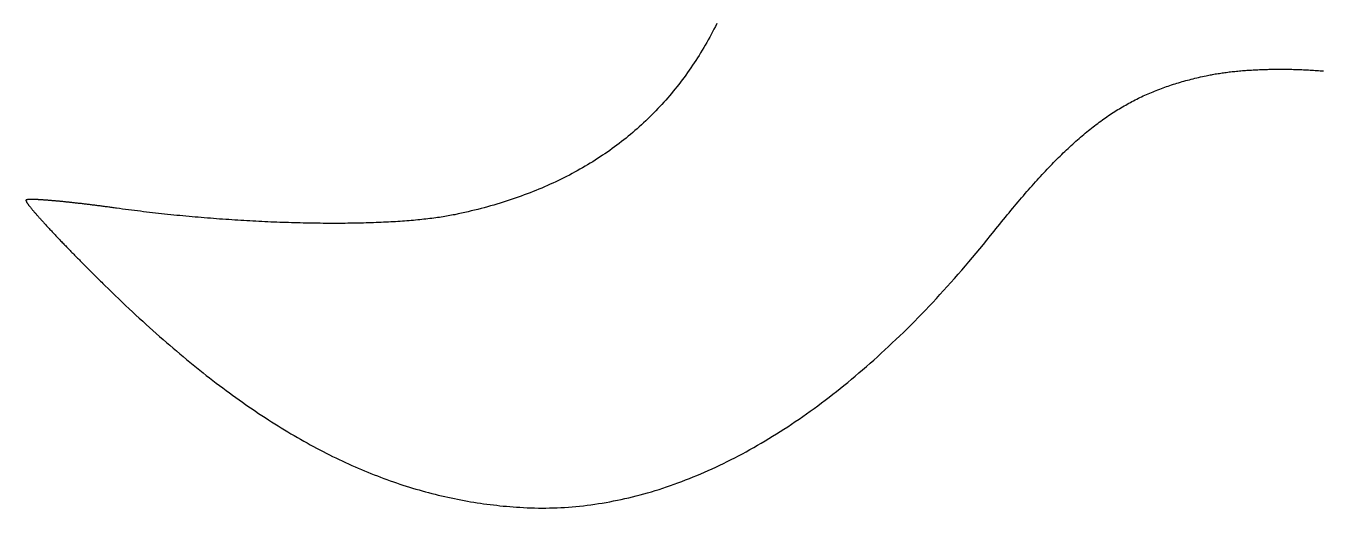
# Model space of a CAD drawing. Extents: x 0 to 527, y 0 to 420.
# Drawn here: x 59.32 to 65.88, y 29.75 to 32.19 of the extents above; entities that cross this region are included whole.
import ezdxf

# ---------------------------------------------------------------- set-up
doc = ezdxf.new("R2010")
doc.units = 0
doc.layers.get('0').update_dxf_attribs({"linetype": 'CONTINUOUS'})
doc.layers.add('LAYER_1', color=7, linetype='CONTINUOUS')

# ---------------------------------------------------------------- blocks, each defined once
blk = doc.blocks.new('LOGO')
at = {"layer": 'LAYER_1', "color": 5}
for points in [[(51.7285, 131.885, 0), (51.6534, 131.735, 0), (51.5774, 131.586, 0), (51.5005, 131.439, 0), (51.4225, 131.292, 0), (51.3436, 131.147, 0), (51.2637, 131.002, 0), (51.1829, 130.859, 0), (51.1011, 130.716, 0), (51.0183, 130.575, 0), (50.9346, 130.434, 0), (50.8499, 130.295, 0), (50.7642, 130.157, 0), (50.6776, 130.019, 0), (50.59, 129.883, 0), (50.5014, 129.748, 0), (50.4119, 129.613, 0), (50.3214, 129.48, 0), (50.2299, 129.348, 0), (50.1375, 129.216, 0), (50.0441, 129.086, 0), (49.9497, 128.957, 0), (49.8544, 128.829, 0), (49.7581, 128.702, 0), (49.6608, 128.576, 0), (49.5625, 128.451, 0), (49.4633, 128.326, 0), (49.3631, 128.203, 0), (49.262, 128.081, 0), (49.1598, 127.96, 0), (49.0567, 127.84, 0), (48.9527, 127.721, 0), (48.8476, 127.603, 0), (48.7416, 127.486, 0), (48.6346, 127.37, 0), (48.5267, 127.255, 0), (48.4178, 127.142, 0), (48.3079, 127.029, 0), (48.197, 126.917, 0), (48.0851, 126.806, 0), (47.9723, 126.696, 0), (47.8585, 126.587, 0), (47.7438, 126.479, 0), (47.628, 126.373, 0), (47.5113, 126.267, 0), (47.3936, 126.162, 0), (47.275, 126.058, 0), (47.1554, 125.956, 0), (47.0347, 125.854, 0), (46.9132, 125.753, 0), (46.7906, 125.653, 0), (46.6671, 125.555, 0), (46.5426, 125.457, 0), (46.4171, 125.36, 0), (46.2906, 125.265, 0), (46.1632, 125.17, 0), (46.0348, 125.077, 0), (45.9054, 124.984, 0), (45.775, 124.892, 0), (45.6437, 124.802, 0), (45.5114, 124.712, 0), (45.3781, 124.624, 0), (45.2438, 124.536, 0), (45.1085, 124.45, 0), (44.9723, 124.364, 0), (44.8351, 124.28, 0), (44.6969, 124.196, 0), (44.5577, 124.114, 0), (44.4176, 124.032, 0), (44.2764, 123.952, 0), (44.1343, 123.872, 0), (43.9912, 123.794, 0), (43.8472, 123.716, 0), (43.7021, 123.64, 0), (43.5561, 123.564, 0), (43.4091, 123.49, 0), (43.2611, 123.417, 0), (43.1121, 123.344, 0), (42.9622, 123.273, 0), (42.8112, 123.202, 0), (42.6593, 123.133, 0), (42.5064, 123.065, 0), (42.3525, 122.997, 0), (42.1976, 122.931, 0), (42.0418, 122.865, 0), (41.885, 122.801, 0), (41.7271, 122.738, 0), (41.5683, 122.675, 0), (41.4086, 122.614, 0), (41.2478, 122.554, 0), (41.086, 122.494, 0), (40.9233, 122.436, 0), (40.7596, 122.379, 0), (40.5949, 122.322, 0), (40.4292, 122.267, 0), (40.2625, 122.213, 0), (40.0948, 122.16, 0), (39.9262, 122.107, 0), (39.7565, 122.056, 0), (39.5859, 122.006, 0), (39.4143, 121.956, 0), (39.2417, 121.908, 0), (39.0681, 121.861, 0), (38.8935, 121.815, 0), (38.718, 121.769, 0), (38.5414, 121.725, 0), (38.3639, 121.682, 0), (38.1854, 121.639, 0), (38.0059, 121.598, 0), (37.8254, 121.558, 0), (37.6439, 121.519, 0), (37.4614, 121.48, 0)], [(78.3836, 129.047, 0), (78.4524, 129.062, 0), (78.5218, 129.076, 0), (78.5918, 129.089, 0), (78.6625, 129.103, 0), (78.7338, 129.116, 0), (78.8056, 129.129, 0), (78.8781, 129.141, 0), (78.9512, 129.153, 0), (79.0248, 129.165, 0), (79.099, 129.177, 0), (79.1737, 129.188, 0), (79.249, 129.199, 0), (79.3248, 129.21, 0), (79.4012, 129.221, 0), (79.478, 129.231, 0), (79.5554, 129.24, 0), (79.6333, 129.25, 0), (79.7117, 129.259, 0), (79.7905, 129.268, 0), (79.8698, 129.277, 0), (79.9496, 129.285, 0), (80.0298, 129.293, 0), (80.1105, 129.301, 0), (80.1915, 129.309, 0), (80.2731, 129.316, 0), (80.355, 129.323, 0), (80.4373, 129.329, 0), (80.52, 129.336, 0), (80.6031, 129.342, 0), (80.6866, 129.348, 0), (80.7705, 129.353, 0), (80.8547, 129.358, 0), (80.9392, 129.363, 0), (81.0241, 129.368, 0), (81.1093, 129.372, 0), (81.1948, 129.376, 0), (81.2806, 129.38, 0), (81.3668, 129.383, 0), (81.4532, 129.386, 0), (81.5399, 129.389, 0), (81.6269, 129.392, 0), (81.7141, 129.394, 0), (81.8016, 129.396, 0), (81.8893, 129.398, 0), (81.9772, 129.4, 0), (82.0654, 129.401, 0), (82.1538, 129.402, 0), (82.2424, 129.402, 0), (82.3312, 129.403, 0), (82.4201, 129.403, 0), (82.5093, 129.402, 0), (82.5986, 129.402, 0), (82.6881, 129.401, 0), (82.7777, 129.4, 0), (82.8674, 129.399, 0), (82.9573, 129.397, 0), (83.0473, 129.395, 0), (83.1374, 129.393, 0), (83.2276, 129.391, 0), (83.3179, 129.388, 0), (83.4082, 129.385, 0), (83.4987, 129.382, 0), (83.5892, 129.378, 0), (83.6797, 129.374, 0), (83.7703, 129.37, 0), (83.8609, 129.366, 0), (83.9516, 129.361, 0), (84.0422, 129.356, 0), (84.1329, 129.351, 0), (84.2236, 129.346, 0), (84.3142, 129.34, 0), (84.4048, 129.334, 0), (84.4954, 129.328, 0), (84.5859, 129.321, 0), (84.6764, 129.314, 0), (84.7669, 129.307, 0)], [(66.8301, 120.581, 0), (66.9342, 120.711, 0), (67.0376, 120.841, 0), (67.1404, 120.968, 0), (67.2427, 121.095, 0), (67.3443, 121.22, 0), (67.4453, 121.344, 0), (67.5457, 121.467, 0), (67.6456, 121.588, 0), (67.7449, 121.709, 0), (67.8437, 121.827, 0), (67.9419, 121.945, 0), (68.0396, 122.061, 0), (68.1368, 122.177, 0), (68.2334, 122.291, 0), (68.3296, 122.403, 0), (68.4253, 122.515, 0), (68.5205, 122.625, 0), (68.6152, 122.734, 0), (68.7095, 122.842, 0), (68.8034, 122.948, 0), (68.8968, 123.054, 0), (68.9897, 123.158, 0), (69.0823, 123.261, 0), (69.1744, 123.363, 0), (69.2662, 123.464, 0), (69.3575, 123.564, 0), (69.4485, 123.662, 0), (69.5391, 123.76, 0), (69.6294, 123.856, 0), (69.7193, 123.951, 0), (69.8089, 124.045, 0), (69.8981, 124.138, 0), (69.9871, 124.23, 0), (70.0757, 124.321, 0), (70.164, 124.411, 0), (70.2521, 124.499, 0), (70.3399, 124.587, 0), (70.4274, 124.673, 0), (70.5146, 124.759, 0), (70.6016, 124.843, 0), (70.6884, 124.927, 0), (70.775, 125.009, 0), (70.8613, 125.09, 0), (70.9474, 125.171, 0), (71.0334, 125.25, 0), (71.1191, 125.328, 0), (71.2047, 125.406, 0), (71.2901, 125.482, 0), (71.3754, 125.557, 0), (71.4605, 125.632, 0), (71.5455, 125.705, 0), (71.6303, 125.778, 0), (71.7151, 125.849, 0), (71.7997, 125.92, 0), (71.8843, 125.99, 0), (71.9687, 126.058, 0), (72.0531, 126.126, 0), (72.1375, 126.193, 0), (72.2217, 126.259, 0), (72.306, 126.324, 0), (72.3902, 126.389, 0), (72.4744, 126.452, 0), (72.5585, 126.515, 0), (72.6427, 126.576, 0), (72.7269, 126.637, 0), (72.8111, 126.697, 0), (72.8953, 126.756, 0), (72.9796, 126.815, 0), (73.0639, 126.872, 0), (73.1482, 126.929, 0), (73.2327, 126.984, 0), (73.3172, 127.04, 0), (73.4018, 127.094, 0), (73.4865, 127.147, 0), (73.5713, 127.2, 0), (73.6562, 127.252, 0), (73.7413, 127.303, 0), (73.8265, 127.353, 0), (73.9119, 127.403, 0), (73.9974, 127.452, 0), (74.0831, 127.5, 0), (74.1689, 127.547, 0), (74.255, 127.594, 0), (74.3412, 127.64, 0), (74.4277, 127.685, 0), (74.5144, 127.73, 0), (74.6013, 127.774, 0), (74.6885, 127.817, 0), (74.7759, 127.859, 0), (74.8635, 127.901, 0), (74.9515, 127.943, 0), (75.0397, 127.983, 0), (75.1282, 128.023, 0), (75.217, 128.062, 0), (75.3062, 128.101, 0), (75.3956, 128.139, 0), (75.4854, 128.176, 0), (75.5755, 128.213, 0), (75.666, 128.249, 0), (75.7568, 128.285, 0), (75.8481, 128.32, 0), (75.9397, 128.354, 0), (76.0316, 128.388, 0), (76.124, 128.421, 0), (76.2168, 128.454, 0), (76.3101, 128.486, 0), (76.4037, 128.518, 0), (76.4978, 128.549, 0), (76.5924, 128.579, 0), (76.6874, 128.609, 0), (76.7829, 128.639, 0), (76.8789, 128.668, 0), (76.9754, 128.696, 0), (77.0724, 128.724, 0), (77.1699, 128.752, 0), (77.2679, 128.779, 0), (77.3664, 128.806, 0), (77.4655, 128.832, 0), (77.5652, 128.857, 0), (77.6654, 128.883, 0), (77.7662, 128.907, 0), (77.8676, 128.932, 0), (77.9695, 128.956, 0), (78.0721, 128.979, 0), (78.1753, 129.002, 0), (78.2791, 129.025, 0), (78.3836, 129.047, 0)], [(14.1163, 122.274, 0), (14.1139, 122.271, 0), (14.1122, 122.267, 0), (14.1113, 122.262, 0), (14.1112, 122.257, 0), (14.1117, 122.251, 0), (14.1131, 122.244, 0), (14.1151, 122.237, 0), (14.1179, 122.229, 0), (14.1214, 122.22, 0), (14.1257, 122.21, 0), (14.1306, 122.2, 0), (14.1363, 122.189, 0), (14.1427, 122.177, 0), (14.1498, 122.165, 0), (14.1576, 122.152, 0), (14.1661, 122.139, 0), (14.1752, 122.124, 0), (14.1851, 122.11, 0), (14.1957, 122.094, 0), (14.2069, 122.078, 0), (14.2188, 122.061, 0), (14.2314, 122.044, 0), (14.2446, 122.025, 0), (14.2585, 122.007, 0), (14.2731, 121.987, 0), (14.2883, 121.967, 0), (14.3042, 121.947, 0), (14.3207, 121.926, 0), (14.3378, 121.904, 0), (14.3556, 121.882, 0), (14.374, 121.859, 0), (14.393, 121.835, 0), (14.4127, 121.811, 0), (14.433, 121.786, 0), (14.4539, 121.761, 0), (14.4754, 121.735, 0), (14.4975, 121.709, 0), (14.5202, 121.682, 0), (14.5435, 121.654, 0), (14.5674, 121.626, 0), (14.5919, 121.598, 0), (14.6169, 121.569, 0), (14.6426, 121.539, 0), (14.6688, 121.509, 0), (14.6955, 121.478, 0), (14.7229, 121.447, 0), (14.7508, 121.415, 0), (14.7793, 121.383, 0), (14.8083, 121.35, 0), (14.8378, 121.317, 0), (14.868, 121.283, 0), (14.8986, 121.249, 0), (14.9298, 121.214, 0), (14.9615, 121.179, 0), (14.9937, 121.143, 0), (15.0265, 121.107, 0), (15.0598, 121.07, 0), (15.0935, 121.033, 0), (15.1278, 120.995, 0), (15.1626, 120.957, 0), (15.1979, 120.919, 0), (15.2337, 120.88, 0), (15.27, 120.841, 0), (15.3068, 120.801, 0), (15.344, 120.761, 0), (15.3817, 120.72, 0), (15.4199, 120.679, 0), (15.4586, 120.638, 0), (15.4977, 120.596, 0), (15.5373, 120.553, 0), (15.5774, 120.511, 0), (15.6179, 120.468, 0), (15.6588, 120.424, 0), (15.7002, 120.38, 0), (15.742, 120.336, 0), (15.7843, 120.291, 0), (15.827, 120.246, 0), (15.8701, 120.201, 0), (15.9136, 120.155, 0), (15.9576, 120.109, 0), (16.0019, 120.063, 0), (16.0467, 120.016, 0), (16.0919, 119.969, 0), (16.1374, 119.921, 0), (16.1834, 119.874, 0), (16.2297, 119.825, 0), (16.2765, 119.777, 0), (16.3236, 119.728, 0), (16.3711, 119.679, 0), (16.419, 119.63, 0), (16.4672, 119.58, 0), (16.5158, 119.53, 0), (16.5647, 119.48, 0), (16.614, 119.429, 0), (16.6637, 119.378, 0), (16.7137, 119.327, 0), (16.7641, 119.276, 0), (16.8147, 119.224, 0), (16.8658, 119.172, 0), (16.9171, 119.12, 0), (16.9688, 119.067, 0), (17.0208, 119.014, 0), (17.0731, 118.961, 0), (17.1257, 118.908, 0), (17.1786, 118.855, 0), (17.2318, 118.801, 0), (17.2853, 118.747, 0), (17.3391, 118.693, 0), (17.3932, 118.638, 0), (17.4476, 118.584, 0), (17.5023, 118.529, 0), (17.5572, 118.474, 0), (17.6124, 118.418, 0), (17.6679, 118.363, 0), (17.7236, 118.307, 0), (17.7796, 118.251, 0), (17.8359, 118.195, 0), (17.8924, 118.139, 0), (17.9491, 118.083, 0), (18.0061, 118.026, 0), (18.0633, 117.97, 0), (18.1208, 117.913, 0), (18.1785, 117.856, 0), (18.2364, 117.799, 0), (18.2945, 117.741, 0), (18.3528, 117.684, 0), (18.4114, 117.626, 0)], [(19.0464, 121.833, 0), (18.9851, 121.842, 0), (18.924, 121.85, 0), (18.863, 121.859, 0), (18.8022, 121.867, 0), (18.7415, 121.875, 0), (18.681, 121.883, 0), (18.6207, 121.892, 0), (18.5606, 121.9, 0), (18.5006, 121.908, 0), (18.4409, 121.916, 0), (18.3813, 121.924, 0), (18.3219, 121.931, 0), (18.2627, 121.939, 0), (18.2038, 121.947, 0), (18.145, 121.954, 0), (18.0865, 121.962, 0), (18.0282, 121.97, 0), (17.9701, 121.977, 0), (17.9122, 121.984, 0), (17.8546, 121.992, 0), (17.7972, 121.999, 0), (17.7401, 122.006, 0), (17.6832, 122.013, 0), (17.6266, 122.02, 0), (17.5703, 122.027, 0), (17.5142, 122.034, 0), (17.4584, 122.041, 0), (17.4028, 122.047, 0), (17.3476, 122.054, 0), (17.2926, 122.06, 0), (17.238, 122.067, 0), (17.1836, 122.073, 0), (17.1295, 122.08, 0), (17.0757, 122.086, 0), (17.0223, 122.092, 0), (16.9692, 122.098, 0), (16.9164, 122.104, 0), (16.8639, 122.11, 0), (16.8117, 122.116, 0), (16.7599, 122.122, 0), (16.7084, 122.128, 0), (16.6573, 122.133, 0), (16.6066, 122.139, 0), (16.5562, 122.144, 0), (16.5061, 122.15, 0), (16.4564, 122.155, 0), (16.4071, 122.16, 0), (16.3582, 122.165, 0), (16.3097, 122.17, 0), (16.2615, 122.175, 0), (16.2138, 122.18, 0), (16.1664, 122.185, 0), (16.1194, 122.19, 0), (16.0729, 122.194, 0), (16.0267, 122.199, 0), (15.981, 122.203, 0), (15.9357, 122.208, 0), (15.8909, 122.212, 0), (15.8464, 122.216, 0), (15.8024, 122.22, 0), (15.7589, 122.224, 0), (15.7158, 122.228, 0), (15.6731, 122.232, 0), (15.6309, 122.236, 0), (15.5892, 122.24, 0), (15.5479, 122.243, 0), (15.5072, 122.247, 0), (15.4668, 122.25, 0), (15.427, 122.254, 0), (15.3877, 122.257, 0), (15.3488, 122.26, 0), (15.3105, 122.263, 0), (15.2727, 122.266, 0), (15.2353, 122.269, 0), (15.1985, 122.271, 0), (15.1622, 122.274, 0), (15.1264, 122.277, 0), (15.0912, 122.279, 0), (15.0565, 122.282, 0), (15.0223, 122.284, 0), (14.9887, 122.286, 0), (14.9556, 122.288, 0), (14.9231, 122.29, 0), (14.8911, 122.292, 0), (14.8597, 122.294, 0), (14.8289, 122.295, 0), (14.7986, 122.297, 0), (14.7689, 122.298, 0), (14.7398, 122.3, 0), (14.7113, 122.301, 0), (14.6834, 122.302, 0), (14.6561, 122.303, 0), (14.6294, 122.304, 0), (14.6032, 122.305, 0), (14.5778, 122.306, 0), (14.5529, 122.307, 0), (14.5286, 122.307, 0), (14.505, 122.308, 0), (14.482, 122.308, 0), (14.4597, 122.308, 0), (14.438, 122.309, 0), (14.4169, 122.309, 0), (14.3965, 122.309, 0), (14.3768, 122.308, 0), (14.3577, 122.308, 0), (14.3393, 122.308, 0), (14.3216, 122.307, 0), (14.3045, 122.307, 0), (14.2882, 122.306, 0), (14.2725, 122.305, 0), (14.2575, 122.304, 0), (14.2432, 122.303, 0), (14.2297, 122.302, 0), (14.2168, 122.301, 0), (14.2046, 122.299, 0), (14.1932, 122.298, 0), (14.1825, 122.296, 0), (14.1725, 122.295, 0), (14.1632, 122.293, 0), (14.1547, 122.291, 0), (14.147, 122.289, 0), (14.14, 122.287, 0), (14.1337, 122.284, 0), (14.1282, 122.282, 0), (14.1235, 122.279, 0), (14.1195, 122.277, 0), (14.1163, 122.274, 0)], [(37.4614, 121.48, 0), (37.3748, 121.463, 0), (37.2867, 121.446, 0), (37.197, 121.429, 0), (37.1057, 121.412, 0), (37.0128, 121.396, 0), (36.9184, 121.38, 0), (36.8225, 121.365, 0), (36.7251, 121.349, 0), (36.6262, 121.335, 0), (36.5258, 121.32, 0), (36.4239, 121.306, 0), (36.3207, 121.292, 0), (36.2159, 121.279, 0), (36.1098, 121.265, 0), (36.0023, 121.252, 0), (35.8934, 121.24, 0), (35.7831, 121.228, 0), (35.6715, 121.216, 0), (35.5586, 121.204, 0), (35.4444, 121.193, 0), (35.3288, 121.182, 0), (35.212, 121.172, 0), (35.0939, 121.161, 0), (34.9746, 121.151, 0), (34.854, 121.142, 0), (34.7322, 121.133, 0), (34.6093, 121.124, 0), (34.4851, 121.115, 0), (34.3598, 121.107, 0), (34.2333, 121.099, 0), (34.1057, 121.091, 0), (33.9769, 121.084, 0), (33.8471, 121.077, 0), (33.7162, 121.07, 0), (33.5842, 121.064, 0), (33.4512, 121.058, 0), (33.3171, 121.052, 0), (33.182, 121.047, 0), (33.0459, 121.042, 0), (32.9088, 121.037, 0), (32.7708, 121.033, 0), (32.6318, 121.029, 0), (32.4918, 121.025, 0), (32.351, 121.022, 0), (32.2092, 121.019, 0), (32.0665, 121.016, 0), (31.923, 121.014, 0), (31.7786, 121.012, 0), (31.6333, 121.01, 0), (31.4873, 121.008, 0), (31.3404, 121.007, 0), (31.1927, 121.006, 0), (31.0443, 121.006, 0), (30.8951, 121.006, 0), (30.7451, 121.006, 0), (30.5944, 121.006, 0), (30.4431, 121.007, 0), (30.291, 121.008, 0), (30.1382, 121.009, 0), (29.9848, 121.011, 0), (29.8307, 121.013, 0), (29.676, 121.015, 0), (29.5207, 121.018, 0), (29.3648, 121.021, 0), (29.2083, 121.024, 0), (29.0512, 121.028, 0), (28.8936, 121.032, 0), (28.7355, 121.036, 0), (28.5768, 121.041, 0), (28.4176, 121.046, 0), (28.258, 121.051, 0), (28.0979, 121.056, 0), (27.9373, 121.062, 0), (27.7763, 121.068, 0), (27.6149, 121.075, 0), (27.4531, 121.081, 0), (27.2909, 121.089, 0), (27.1283, 121.096, 0), (26.9654, 121.104, 0), (26.8021, 121.112, 0), (26.6385, 121.12, 0), (26.4746, 121.128, 0), (26.3104, 121.137, 0), (26.146, 121.147, 0), (25.9812, 121.156, 0), (25.8163, 121.166, 0), (25.6511, 121.176, 0), (25.4857, 121.187, 0), (25.3201, 121.198, 0), (25.1544, 121.209, 0), (24.9885, 121.22, 0), (24.8224, 121.232, 0), (24.6562, 121.244, 0), (24.4899, 121.256, 0), (24.3235, 121.269, 0), (24.1571, 121.282, 0), (23.9905, 121.295, 0), (23.8239, 121.308, 0), (23.6573, 121.322, 0), (23.4907, 121.336, 0), (23.3241, 121.351, 0), (23.1575, 121.366, 0), (22.9909, 121.381, 0), (22.8244, 121.396, 0), (22.658, 121.412, 0), (22.4916, 121.428, 0), (22.3254, 121.444, 0), (22.1592, 121.461, 0), (21.9932, 121.478, 0), (21.8274, 121.495, 0), (21.6617, 121.512, 0), (21.4962, 121.53, 0), (21.3309, 121.548, 0), (21.1658, 121.567, 0), (21.0009, 121.585, 0), (20.8363, 121.604, 0), (20.6719, 121.624, 0), (20.5078, 121.643, 0), (20.3441, 121.663, 0), (20.1806, 121.683, 0), (20.0174, 121.704, 0), (19.8546, 121.725, 0), (19.6922, 121.746, 0), (19.5301, 121.767, 0), (19.3685, 121.789, 0), (19.2072, 121.811, 0), (19.0464, 121.833, 0)], [(40.998, 105.544, 0), (41.201, 105.532, 0), (41.4043, 105.522, 0), (41.6077, 105.515, 0), (41.8112, 105.509, 0), (42.0148, 105.506, 0), (42.2186, 105.505, 0), (42.4226, 105.506, 0), (42.6267, 105.509, 0), (42.8309, 105.515, 0), (43.0352, 105.522, 0), (43.2396, 105.532, 0), (43.4442, 105.543, 0), (43.6489, 105.557, 0), (43.8537, 105.573, 0), (44.0585, 105.591, 0), (44.2635, 105.612, 0), (44.4686, 105.634, 0), (44.6738, 105.659, 0), (44.8791, 105.685, 0), (45.0845, 105.714, 0), (45.2899, 105.745, 0), (45.4955, 105.778, 0), (45.7011, 105.813, 0), (45.9068, 105.85, 0), (46.1126, 105.889, 0), (46.3184, 105.931, 0), (46.5243, 105.974, 0), (46.7303, 106.02, 0), (46.9363, 106.067, 0), (47.1424, 106.117, 0), (47.3485, 106.169, 0), (47.5546, 106.223, 0), (47.7608, 106.279, 0), (47.9671, 106.337, 0), (48.1734, 106.397, 0), (48.3797, 106.46, 0), (48.586, 106.524, 0), (48.7924, 106.59, 0), (48.9988, 106.659, 0), (49.2052, 106.73, 0), (49.4117, 106.802, 0), (49.6181, 106.877, 0), (49.8245, 106.954, 0), (50.031, 107.033, 0), (50.2374, 107.114, 0), (50.4439, 107.197, 0), (50.6503, 107.282, 0), (50.8567, 107.369, 0), (51.0632, 107.458, 0), (51.2696, 107.549, 0), (51.4759, 107.643, 0), (51.6823, 107.738, 0), (51.8886, 107.835, 0), (52.0949, 107.935, 0), (52.3012, 108.036, 0), (52.5074, 108.14, 0), (52.7136, 108.245, 0), (52.9197, 108.353, 0), (53.1258, 108.463, 0), (53.3318, 108.574, 0), (53.5378, 108.688, 0), (53.7437, 108.804, 0), (53.9496, 108.921, 0), (54.1553, 109.041, 0), (54.3611, 109.163, 0), (54.5667, 109.287, 0), (54.7723, 109.413, 0), (54.9777, 109.54, 0), (55.1831, 109.67, 0), (55.3885, 109.802, 0), (55.5937, 109.936, 0), (55.7988, 110.072, 0), (56.0038, 110.21, 0), (56.2087, 110.35, 0), (56.4136, 110.492, 0), (56.6183, 110.636, 0), (56.8229, 110.782, 0), (57.0273, 110.93, 0), (57.2317, 111.08, 0), (57.4359, 111.231, 0), (57.64, 111.385, 0), (57.844, 111.541, 0), (58.0478, 111.699, 0), (58.2515, 111.859, 0), (58.4551, 112.021, 0), (58.6585, 112.185, 0), (58.8618, 112.35, 0), (59.0649, 112.518, 0), (59.2679, 112.688, 0), (59.4707, 112.86, 0), (59.6733, 113.033, 0), (59.8758, 113.209, 0), (60.0781, 113.387, 0), (60.2802, 113.566, 0), (60.4822, 113.748, 0), (60.6839, 113.931, 0), (60.8855, 114.117, 0), (61.0869, 114.304, 0), (61.2881, 114.494, 0), (61.4892, 114.685, 0), (61.69, 114.878, 0), (61.8906, 115.073, 0), (62.091, 115.27, 0), (62.2912, 115.47, 0), (62.4912, 115.671, 0), (62.691, 115.874, 0), (62.8905, 116.079, 0), (63.0899, 116.285, 0), (63.289, 116.494, 0), (63.4878, 116.705, 0), (63.6865, 116.918, 0), (63.8849, 117.132, 0), (64.0831, 117.349, 0), (64.281, 117.567, 0), (64.4787, 117.787, 0), (64.6761, 118.01, 0), (64.8732, 118.234, 0), (65.0702, 118.46, 0), (65.2668, 118.688, 0), (65.4632, 118.918, 0), (65.6593, 119.15, 0), (65.8551, 119.384, 0), (66.0507, 119.619, 0), (66.246, 119.857, 0), (66.441, 120.096, 0), (66.6357, 120.338, 0), (66.8301, 120.581, 0)], [(18.4114, 117.626, 0), (18.6004, 117.441, 0), (18.7889, 117.257, 0), (18.9772, 117.075, 0), (19.165, 116.895, 0), (19.3525, 116.716, 0), (19.5396, 116.538, 0), (19.7264, 116.362, 0), (19.9128, 116.188, 0), (20.0988, 116.015, 0), (20.2845, 115.843, 0), (20.4699, 115.673, 0), (20.655, 115.505, 0), (20.8397, 115.338, 0), (21.0241, 115.173, 0), (21.2082, 115.009, 0), (21.3919, 114.847, 0), (21.5754, 114.686, 0), (21.7585, 114.526, 0), (21.9414, 114.368, 0), (22.1239, 114.212, 0), (22.3062, 114.057, 0), (22.4882, 113.904, 0), (22.6699, 113.752, 0), (22.8514, 113.601, 0), (23.0325, 113.452, 0), (23.2134, 113.305, 0), (23.3941, 113.159, 0), (23.5745, 113.014, 0), (23.7546, 112.871, 0), (23.9345, 112.73, 0), (24.1142, 112.589, 0), (24.2936, 112.451, 0), (24.4728, 112.314, 0), (24.6518, 112.178, 0), (24.8305, 112.043, 0), (25.0091, 111.911, 0), (25.1874, 111.779, 0), (25.3655, 111.649, 0), (25.5434, 111.521, 0), (25.7212, 111.393, 0), (25.8987, 111.268, 0), (26.0761, 111.144, 0), (26.2532, 111.021, 0), (26.4302, 110.899, 0), (26.6071, 110.779, 0), (26.7837, 110.661, 0), (26.9603, 110.544, 0), (27.1366, 110.428, 0), (27.3128, 110.314, 0), (27.4889, 110.201, 0), (27.6648, 110.089, 0), (27.8406, 109.979, 0), (28.0162, 109.871, 0), (28.1917, 109.764, 0), (28.3671, 109.658, 0), (28.5424, 109.553, 0), (28.7176, 109.45, 0), (28.8927, 109.349, 0), (29.0676, 109.248, 0), (29.2425, 109.149, 0), (29.4173, 109.052, 0), (29.592, 108.956, 0), (29.7666, 108.861, 0), (29.9411, 108.768, 0), (30.1156, 108.676, 0), (30.29, 108.585, 0), (30.4643, 108.496, 0), (30.6386, 108.408, 0), (30.8128, 108.321, 0), (30.987, 108.236, 0), (31.1611, 108.152, 0), (31.3352, 108.07, 0), (31.5093, 107.989, 0), (31.6834, 107.909, 0), (31.8574, 107.831, 0), (32.0314, 107.754, 0), (32.2054, 107.678, 0), (32.3793, 107.604, 0), (32.5533, 107.53, 0), (32.7273, 107.459, 0), (32.9013, 107.388, 0), (33.0753, 107.319, 0), (33.2493, 107.252, 0), (33.4234, 107.185, 0), (33.5974, 107.12, 0), (33.7715, 107.056, 0), (33.9457, 106.994, 0), (34.1199, 106.933, 0), (34.2941, 106.873, 0), (34.4684, 106.814, 0), (34.6427, 106.757, 0), (34.8171, 106.701, 0), (34.9915, 106.647, 0), (35.1661, 106.593, 0), (35.3407, 106.541, 0), (35.5154, 106.491, 0), (35.6902, 106.441, 0), (35.865, 106.393, 0), (36.04, 106.346, 0), (36.2151, 106.3, 0), (36.3902, 106.256, 0), (36.5655, 106.213, 0), (36.7409, 106.171, 0), (36.9164, 106.131, 0), (37.0921, 106.092, 0), (37.2678, 106.054, 0), (37.4438, 106.017, 0), (37.6198, 105.981, 0), (37.796, 105.947, 0), (37.9723, 105.914, 0), (38.1488, 105.883, 0), (38.3255, 105.852, 0), (38.5023, 105.823, 0), (38.6793, 105.795, 0), (38.8565, 105.768, 0), (39.0338, 105.743, 0), (39.2114, 105.719, 0), (39.3891, 105.696, 0), (39.567, 105.674, 0), (39.7451, 105.653, 0), (39.9235, 105.634, 0), (40.102, 105.616, 0), (40.2807, 105.599, 0), (40.4597, 105.583, 0), (40.6389, 105.569, 0), (40.8183, 105.556, 0), (40.998, 105.544, 0)]]:
    blk.add_polyline3d(points, dxfattribs=at)

msp = doc.modelspace()

# ---------------------------------------------------------------- block references
at = {"color": 5, "xscale": 0.0928071272272585, "yscale": 0.0928071272272585, "zscale": 0.0928071272272585}
msp.add_blockref('LOGO', (58.0137, 19.9606), dxfattribs=at)

doc.saveas('drawing.dxf')
